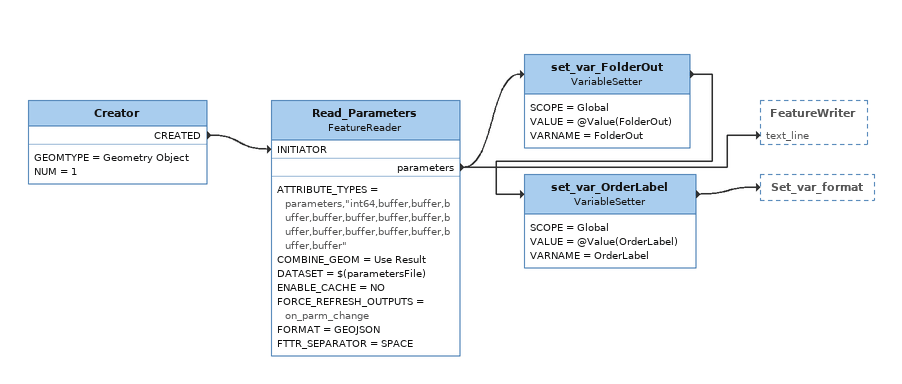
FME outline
Creator
    GEOMTYPE = Geometry Object
    NUM = 1
    CREATED -> Read_Parameters [INITIATOR]
Read_Parameters: FeatureReader
    ATTRIBUTE_TYPES = parameters,"int64,buffer,buffer,buffer,buffer,buffer,buffer,buffer,buffer,buffer,buffer,buffer,buffer,buffer,buffer"
    COMBINE_GEOM = Use Result
    DATASET = $(parametersFile)
    ENABLE_CACHE = NO
    FORCE_REFRESH_OUTPUTS = on_parm_change
    FORMAT = GEOJSON
    FTTR_SEPARATOR = SPACE
    parameters -> set_var_FolderOut
    parameters -> FeatureWriter [text_line]
set_var_FolderOut: VariableSetter
    SCOPE = Global
    VALUE = @Value(FolderOut)
    VARNAME = FolderOut
    -> set_var_OrderLabel
set_var_OrderLabel: VariableSetter
    SCOPE = Global
    VALUE = @Value(OrderLabel)
    VARNAME = OrderLabel
    -> Set_var_format
